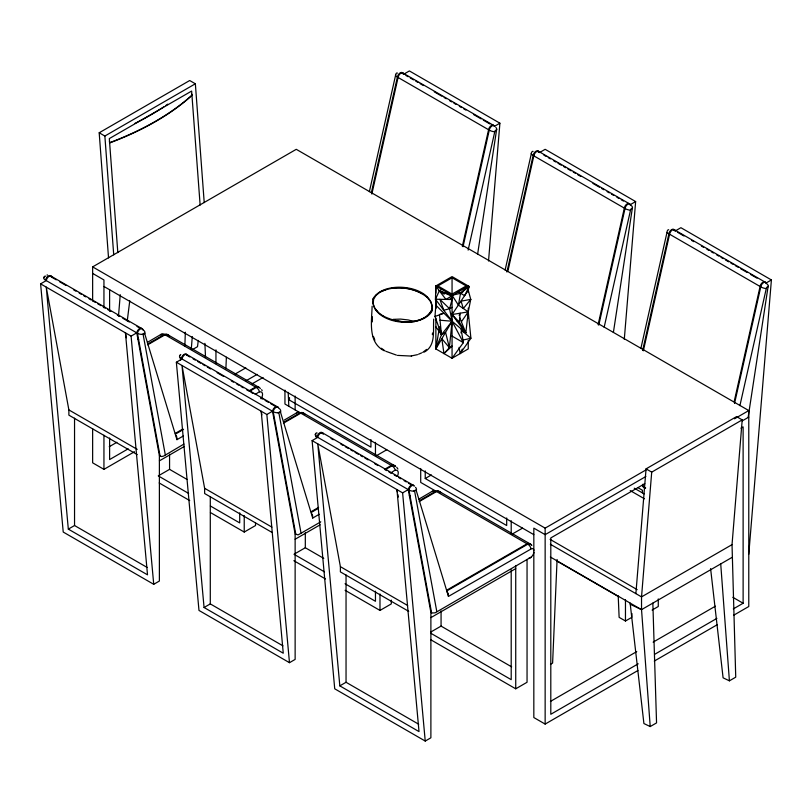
<?xml version="1.0" encoding="UTF-8"?>
<svg xmlns="http://www.w3.org/2000/svg" width="812" height="812" viewBox="0 0 812 812"><rect width="100%" height="100%" fill="white"/><g stroke="black" fill="none" stroke-linecap="round" stroke-linejoin="round"><path stroke-width="1.22" d="M372.292 316.69L372.292 321.907M191.622 94.182A5.765 4.03 48.9 0 1 191.825 94.74L191.957 95.42A248.513 130.042 -4.3 0 1 109.65 142.942L109.549 142.252A5.765 2.477 68.8 0 0 109.397 141.653M436.328 307.616L435.455 299.242L435.861 285.946L452.061 276.598L469.153 286.474L468.25 290.178L452.061 314.538L465.814 332.859L468.25 311.869L470.737 299.384L468.25 290.178M184.862 346.064L185.329 332.189M225.888 368.607L226.386 357.239M557.093 559.488L552.607 663.079L550.495 664.297M631.959 613.567L631.797 617.353L625.463 621.007L619.13 617.353L618.206 595.876M468.25 340.401L468.25 348.916L452.061 358.265L435.861 348.916L441.484 334.696L434.978 316.477L435.861 305.19L452.061 321.227L465.814 332.859L459.734 317.675M118.511 315.959L120.247 294.685M191.277 349.099L192.292 336.584M488.53 260.987L499.898 123.191L409.39 70.938L403.737 74.207A4.101 2.365 -60 0 0 400.905 73.222A4.101 2.365 -60 0 0 398.083 77.475L371.845 194.058M624.286 339.355L635.644 201.569L545.146 149.317L539.493 152.585M635.877 593.623L646.058 468.869L736.555 416.617L742.209 419.885L732.028 544.639L735.733 677.178L729.409 680.832L723.096 677.827L710.601 568.603M742.209 419.885L651.711 472.137L641.531 596.891L641.531 609.65L650.219 726.557L656.553 722.893L652.848 603.113M748.776 554.261L771.4 279.947L680.903 227.695L675.239 230.963A4.101 2.365 -60 0 0 672.417 229.979A4.101 2.365 -60 0 0 669.585 234.221L643.348 350.804M372.119 306.175C371.764 321.237 367.653 342.116 383.954 350.662M432.36 334.706L432.512 332.981M443.961 353.585L452.061 346.095L449.401 347.637L441.84 338.695L443.961 353.585L449.401 347.637L452.061 321.227L449.574 308.733L452.061 299.526L451.157 295.822L439.333 290.828L435.861 285.946L435.861 293.162M373.155 303.698L373.642 299.232L376.098 295.253M429.152 314.386L431.608 310.397L432.096 305.931M183.471 435.902L176.955 439.668L176.762 436.846L175.768 435.07M319.228 514.28L312.711 518.046L312.518 515.224L311.514 513.438M533.951 550.292A5.278 3.045 -60 0 0 531.799 548.567L448.457 596.414L448.265 593.602L446.793 591.42M127.261 320.821L129.768 300.734M198.29 340.411L197.509 346.694L192.231 349.739M397.403 73.151L397.403 73.11A1.259 0.721 -60 0 0 395.84 74.136L369.369 191.703M477.629 254.095L496.639 129.484L496.376 130.255A1.259 0.721 -60 0 0 494.873 131.311L468.128 250.116M613.385 332.473L632.396 207.852L632.122 208.623A1.259 0.721 -60 0 0 630.63 209.689L604.158 327.256M748.187 417.063L768.142 286.23L767.878 287.001A1.259 0.721 -60 0 0 766.386 288.057L739.905 405.635M450.853 319.045L452.061 321.227L435.861 348.916L439.536 326.789L441.484 334.696L445.555 332.352L449.401 347.637M459.095 347.363L460.15 353.585L470.909 338.279L468.25 311.869L458.435 305.16L460.505 293.294L468.25 285.946L468.25 292.401M371.429 192.434L397.393 77.079A4.101 2.365 -60 0 1 399.9 73.039A4.101 2.365 -60 0 1 402.833 73.222M462.343 246.31L488.58 129.727A4.101 2.365 -60 0 1 491.412 125.474A4.101 2.365 -60 0 1 494.234 126.459L499.898 123.191M463.033 246.706L489.271 130.123A4.101 2.365 -60 0 1 491.778 126.083A4.101 2.365 -60 0 1 494.711 126.266M505.115 270.081L531.596 152.504A1.259 0.721 -60 0 1 533.088 151.448M506.911 272.04L533.149 155.447A4.101 2.365 -60 0 1 535.971 151.205A4.101 2.365 -60 0 1 538.803 152.189L538.386 151.935A5.339 3.299 -3.7 0 0 537.798 151.682M507.876 271.208L533.829 155.853A4.101 2.365 -60 0 1 536.336 151.814A4.101 2.365 -60 0 1 539.28 151.996M598.099 324.688L624.337 208.095A4.101 2.365 -60 0 1 627.158 203.853A4.101 2.365 -60 0 1 629.99 204.837L635.644 201.569M598.789 325.084L625.027 208.491A4.101 2.365 -60 0 1 627.849 204.248A4.101 2.365 -60 0 1 630.68 205.233L631.107 205.466A5.339 3.299 -3.7 0 1 632.436 207.973M640.871 348.46L666.946 232.608M642.657 350.408L668.895 233.826A4.101 2.365 -60 0 1 671.727 229.583A4.101 2.365 -60 0 1 674.559 230.557L675.239 230.963M734.129 401.828L760.083 286.474A4.101 2.365 -60 0 1 762.915 282.231A4.101 2.365 -60 0 1 765.746 283.205L771.4 279.947M734.535 403.452L760.773 286.869A4.101 2.365 -60 0 1 763.605 282.627A4.101 2.365 -60 0 1 766.437 283.611L766.863 283.845A5.339 3.299 -3.7 0 1 768.182 286.352M137.857 333.488L45.137 279.957A5.339 2.852 3.4 0 1 43.818 277.684L44.061 277.146M137.857 333.488A5.339 2.852 3.4 0 0 141.998 334.371L143.156 334.179A1.259 0.721 -60 0 1 144.658 333.509L176.955 439.668M277.958 407.37A4.101 2.365 -60 0 0 275.014 407.188A4.101 2.365 -60 0 0 272.507 411.227L295.132 534.012L298.085 534.895L301.059 533.22L278.841 412.669L277.755 412.75A5.339 2.852 3.4 0 1 273.614 411.867L180.893 358.336A5.339 2.852 3.4 0 1 179.564 356.062L179.878 355.372A1.259 0.721 -60 0 1 180.771 354.499M277.755 412.75L278.912 412.557A1.259 0.721 -60 0 1 280.404 411.887L312.711 518.046M409.36 490.245L316.65 436.714A5.339 2.852 3.4 0 1 315.32 434.44L315.563 433.862L316.193 437.292M409.36 490.245A5.339 2.852 3.4 0 0 413.501 491.128L414.668 490.925A1.259 0.721 -60 0 1 416.16 490.265L448.457 596.414M460.922 332.869L461.744 330.514L465.814 332.859L459.318 322.141L452.061 314.538L452.649 312.265M43.807 277.684L44.122 277.004A1.259 0.721 -60 0 1 45.614 276.334M179.564 356.062L179.817 355.524M315.32 434.44L315.624 433.75A1.259 0.721 -60 0 1 317.127 433.08M467.438 314.203L468.25 311.869L452.061 314.538M144.78 333.854L144.871 333.58A5.379 3.908 -18.4 0 0 143.521 330.22M280.526 412.232L280.627 411.958A5.379 3.908 -18.4 0 0 279.277 408.598L278.851 408.355M416.282 490.6L416.373 490.336A5.379 3.908 -18.4 0 0 415.49 487.332M435.861 285.946L452.061 295.294L452.061 358.265L463.368 342.634L452.061 321.227L435.455 299.242L439.333 290.828L441.819 289.387M460.15 353.585L462.312 349.099M459.135 315.31L460.15 313.209L459.318 322.141L456.588 320.567M533.951 552.282A5.278 3.045 -60 0 1 531.799 556.484L530.936 557.367A5.379 2.619 53.3 0 1 529.16 557.905M431.608 310.296C421.753 326.262 397.789 323.552 383.213 315.969M461.389 321.785L468.25 311.869M147.449 342.349L160.634 334.615A5.379 3.522 67.8 0 1 163.933 334.158L256.653 387.689A5.379 3.522 67.8 0 1 259.434 391.658L255.171 394.51M284.281 420.098L296.38 412.993A5.379 3.522 67.8 0 1 299.689 412.537L392.399 466.068A5.379 3.522 67.8 0 1 395.18 470.026L390.927 472.888M418.951 499.096L432.136 491.361A5.379 3.522 67.8 0 1 435.435 490.915L528.155 544.446A5.379 3.522 67.8 0 1 530.936 548.404L531.018 548.75M395.718 74.623L395.627 74.734A5.379 2 13.5 0 0 396.977 76.835L489.687 130.367M531.474 152.991L531.373 153.103A5.379 2 13.5 0 0 532.723 155.214L625.433 208.745A5.379 2 13.5 0 0 630.173 210.156L630.508 210.176M183.928 444.083L163.679 456.05L161.679 456.567L159.385 455.633L136.761 332.849A4.101 2.365 -60 0 1 139.258 328.809A4.101 2.365 -60 0 1 142.201 328.992M531.018 557.194L435.181 612.806L431.994 613.04L430.888 612.39L408.263 489.595A4.101 2.365 -60 0 1 410.76 485.566A4.101 2.365 -60 0 1 413.704 485.749M468.25 285.946L445.971 299.425L439.333 290.828L452.061 295.294L460.505 293.294L469.153 286.474L464.647 295.669L458.019 291.863M376.098 295.345L380.361 291.914L386.147 289.448M422.737 352.428L426.584 349.414M424.321 352.063C436.237 345.557 432.837 330.251 433.72 319.096M108.534 257.901L99.196 132.772L189.703 80.52L195.357 83.788L204.218 202.594M99.196 132.772L104.86 136.04L195.357 83.788M159.385 455.633L159.385 581.037L153.732 584.305L63.224 532.053L40.6 283.865L46.254 280.597A4.101 2.365 -60 0 1 48.436 276.811A4.101 2.365 -60 0 1 51.359 276.303M92.639 301.191L92.639 266.884L296.268 149.317L748.776 410.567L748.776 606.513L733.581 615.283M40.6 283.865L131.097 336.117L136.761 332.849M148.078 343.811L164.349 334.412A8.12 4.689 -60 0 1 168.49 335.579M147.682 344.826L165.039 334.808A8.12 4.689 -60 0 1 169.18 335.975M295.132 534.012L295.132 659.415L289.478 662.683L198.981 610.431L176.356 362.233L182.01 358.975A4.101 2.365 -60 0 1 184.507 354.935A4.101 2.365 -60 0 1 187.45 355.118M109.224 446.722L116.867 442.307M234.881 374.17L245.813 367.856M128.184 448.833L109.61 459.562L109.61 437.993M246.198 380.696L257.12 374.393M92.639 428.726L92.639 462.82L103.946 469.356L134.508 451.716M252.227 383.751L263.078 377.489M175.26 433.405L182.852 429.02M249.03 390.816L255.536 387.06A8.12 4.689 -60 0 1 258.947 387.354L168.449 335.112M175.95 433.801L183.542 429.416M249.72 391.211L256.227 387.456A8.12 4.689 -60 0 1 260.368 388.623M452.061 277.775L437.891 285.946L452.061 294.127L466.22 285.946L452.061 277.775L452.061 293.944M159.385 460.861L184.405 446.417M186.943 479.384L169.566 469.356L158.249 475.883L188.658 493.442M449.574 308.733L439.881 299.323L443.758 310.235L449.574 308.733L452.061 307.301M137.218 454.598L68.878 415.145L68.878 409.918L46.254 287.123L68.32 529.119L74.542 525.526L147.216 567.486M176.356 362.233L266.854 414.485L272.507 411.227M283.835 422.179L300.105 412.79A8.12 4.689 -60 0 1 304.246 413.947M283.439 423.204L300.795 413.186A8.12 4.689 -60 0 1 304.936 414.343M430.888 612.39L430.888 737.793L425.234 741.062L334.727 688.809L312.102 440.611L317.766 437.353A4.101 2.365 -60 0 1 320.588 433.1A4.101 2.365 -60 0 1 323.42 434.085L322.729 433.689M210.43 512.545L244.229 532.053L255.536 525.526L255.536 522.989M376.484 455.694L386.766 449.767M311.016 511.783L318.608 507.398M384.786 469.194L391.293 465.438A8.12 4.689 -60 0 1 395.434 466.595M311.707 512.179L318.213 508.424M385.477 469.59L391.983 465.834A8.12 4.689 -60 0 1 395.383 466.129M301.059 533.22L320.77 521.832M295.132 539.239L320.151 524.796M323.775 558.392L305.312 547.735L294.005 554.261L324.414 571.821M425.234 470.919L425.234 478.501L431.405 474.939M271.888 532.347L204.634 493.523L204.634 488.296L182.01 365.501L204.066 607.498L210.288 603.905L282.972 645.865M312.102 440.611L402.61 492.864L408.263 489.595M419.581 500.557L435.861 491.158A8.12 4.689 -60 0 1 439.992 492.326M419.185 501.583L436.541 491.564A8.12 4.689 -60 0 1 440.683 492.722M345.09 590.283L379.986 610.431L391.293 603.905L391.293 600.098M512.24 534.073L522.522 528.135M92.639 266.884L545.146 528.135L646.961 469.356M734.545 418.789L748.776 410.567M446.762 590.162L527.049 543.807A8.12 4.689 -60 0 1 531.19 544.974M447.453 590.557L527.729 544.213A8.12 4.689 -60 0 1 531.87 545.37M645.865 476.512L545.146 534.661L533.829 528.135L533.829 717.544L545.146 724.081L637.897 670.529M742.209 420.89L748.776 417.104M644.779 483.678L550.8 537.93L550.8 714.276L638.222 663.81M740.93 428.157L743.122 426.899L743.122 603.245L733.287 608.929M430.888 617.617L515.732 568.633M430.786 632.04L441.068 626.103L511.661 666.865M408.73 611.355L340.39 571.892L340.39 566.674L317.766 443.88L339.822 685.866L346.044 682.273L418.718 724.243M732.028 544.639L641.531 596.891L550.343 544.243M630.173 603.093L630.264 604.28L641.531 609.65L732.028 557.397M430.685 639.704L515.732 688.809L527.049 682.273L527.049 559.407M652.107 610.076L658.268 606.513L658.268 598.921M550.414 701.436L636.74 651.6M653.132 642.14L715.413 606.178M654.614 654.35L716.894 618.389M654.269 661.08L717.3 624.682M380.361 292.015C395.15 284.748 414.404 286.88 427.132 297.365M424.889 317.624C416.333 322.1 406.315 322.455 396.946 320.902M418.556 354.205L421.692 352.875M460.505 293.294L462.718 292.401M434.978 316.477L443.961 313.209L439.799 314.335M160.482 334.818L161.253 334.645A5.278 3.045 -60 0 1 162.004 334.706M259.515 392.003L260.287 391.82A5.278 3.045 -60 0 1 262.52 393.993A5.278 3.045 -60 0 1 261.038 398.793M296.238 413.196L297.009 413.014M395.271 470.371L396.043 470.199A5.278 3.045 -60 0 1 397.423 476.126M431.984 491.575L432.755 491.392A5.278 3.045 -60 0 1 433.506 491.463M462.718 340.106L470.909 338.279L461.744 330.514M411.278 355.94L417.51 354.651M46.984 275.035L47.553 274.953M141.998 334.371L143.095 334.29L165.303 454.842M413.511 491.128L414.597 491.047L436.805 611.588M393.049 288.128C402.985 287.194 413.217 288.889 422.037 293.66M393.049 319.37L400.61 319.086L408.304 319.969L414.394 321.623M411.572 356.082L397.494 355.392M435.455 299.242L452.061 299.526L450.102 298.187M494.752 131.798L494.427 131.767A5.379 2 13.5 0 1 489.687 130.367M766.254 288.544L765.929 288.524A5.379 2 13.5 0 1 761.189 287.113L668.469 233.582A5.379 2 13.5 0 1 667.119 231.481L667.342 230.882A1.259 0.721 -60 0 1 668.702 229.745M440.013 320.222L452.061 321.227L441.484 334.696L435.861 326.759M396.398 355.088L386.055 351.383M650.219 726.557L643.906 723.543L630.264 604.28M402.722 72.918L493.686 125.434M538.468 151.296L629.432 203.812M674.224 229.664L765.188 282.18M403.046 73.811L403.737 74.207M405.919 75.465L408.101 76.724M410.283 77.982L413.552 79.87M415.734 81.129L417.916 82.388M420.088 83.646L423.367 85.534M434.268 91.837L441.901 96.242M444.083 97.501L446.265 98.759M449.533 100.647L451.716 101.906M453.898 103.165L456.08 104.423M459.348 106.311L461.531 107.57M463.713 108.828L465.885 110.087M473.518 114.492L481.151 118.907M483.333 120.166L489.88 123.942M543.847 155.102L546.029 156.361M548.212 157.619L550.394 158.878M553.662 160.766L555.844 162.024M558.027 163.283L561.295 165.171M563.477 166.43L565.659 167.688M567.842 168.947L571.11 170.835M573.292 172.093L575.475 173.362M577.657 174.621L580.925 176.508M592.922 183.431L599.459 187.207M601.641 188.465L603.823 189.724M607.092 191.612L609.274 192.87M611.456 194.129L613.639 195.387M616.907 197.275L619.089 198.534M621.271 199.793L623.454 201.051M677.421 232.222L683.968 235.998M691.601 240.403L693.783 241.661M701.416 246.066L703.588 247.325M706.866 249.213L709.049 250.472M711.221 251.73L713.403 252.989M716.681 254.877L718.853 256.135M721.036 257.394L723.218 258.663M725.4 259.921L728.668 261.809M730.851 263.068L733.033 264.326M735.215 265.585L738.484 267.473M740.666 268.731L747.202 272.507M750.481 274.395L757.017 278.171M452.061 336.107L463.368 342.634L461.054 328.83M646.058 468.869L651.711 472.137M638.09 487.748L642.434 490.255L642.434 492.782M634.253 488.185L644.139 493.899M630.213 490.58L644.464 498.812M732.83 597.307L743.122 603.245M92.639 273.411L103.946 279.947L103.946 307.728M550.079 539.361L637.176 589.644M103.946 286.474L533.829 534.661M425.234 478.501L506.688 525.526L506.688 517.944M304.195 413.481L394.703 465.733M439.952 491.859L530.449 544.111M550.343 557.002L641.531 609.65M299.131 412.222L284.951 404.041L284.951 390.105M434.877 490.6L420.707 482.419L420.707 468.483M556.464 560.798L618.612 596.678M50.892 276.039L141.856 328.555M186.648 354.418L277.613 406.934M322.405 432.796L413.359 485.312M51.227 276.933L56.272 279.846M59.55 281.734L66.087 285.519M73.719 289.925L75.902 291.183M79.17 293.071L81.352 294.33M83.534 295.588L85.717 296.847M88.985 298.735L91.167 299.993M93.35 301.252L95.532 302.511M97.704 303.769L100.982 305.657M103.165 306.916L105.337 308.174M107.519 309.433L110.797 311.321M117.334 315.107L119.516 316.365M122.785 318.253L129.331 322.029M136.964 326.434L139.146 327.693M142.415 329.581L143.105 329.976A4.101 2.365 -60 0 0 140.273 329.002A4.101 2.365 -60 0 0 137.441 333.245L160.076 456.039M187.663 355.707L189.846 356.965M193.114 358.853L195.296 360.112M197.478 361.37L200.747 363.258M202.929 364.517L205.111 365.776M207.293 367.034L210.562 368.922M217.108 372.708L223.645 376.484M231.278 380.889L233.46 382.147M236.728 384.035L238.911 385.294M241.093 386.553L243.275 387.811M246.543 389.699L248.726 390.958M250.908 392.216L253.09 393.475M260.723 397.89L262.905 399.149M265.077 400.407L268.356 402.295M270.538 403.554L277.075 407.33M331.052 438.49L333.235 439.749M340.867 444.154L343.04 445.412M345.222 446.671L348.5 448.559M350.672 449.818L352.855 451.076M355.037 452.335L358.305 454.223M360.487 455.491L362.67 456.75M364.852 458.009L368.12 459.897M374.667 463.672L377.935 465.56M384.482 469.336L386.664 470.595M388.836 471.853L391.019 473.112M394.297 475L396.469 476.258M398.651 477.517L400.834 478.775M404.102 480.663L406.284 481.922M408.466 483.191L410.649 484.449M68.878 409.918L137.218 449.371M204.634 488.296L271.888 527.12M340.39 566.674L407.644 605.498M210.379 505.988L239.702 522.908L239.702 512.808M345.049 583.737L375.459 601.286L375.459 591.187M430.847 633.269L511.205 679.664L511.205 569.811M159.182 482.957L189.714 500.578M293.842 560.696L325.46 578.956M68.32 529.119L147.51 574.835L125.444 332.849L126.357 337.812M204.066 607.498L283.256 653.213L261.2 411.227L261.88 414.942M339.822 685.866L419.012 731.592L396.946 489.595L397.403 492.082M186.567 355.057L186.973 355.311A4.101 2.365 -60 0 0 184.151 354.326A4.101 2.365 -60 0 0 181.32 358.579M439.333 290.828L444.225 294.177M383.213 316.071L378.118 312.265L374.687 308.042M381.407 348.257L385.091 350.936M396.692 467.194L397.921 469.052M427.132 297.263L430.563 301.587M378.118 312.366L374.687 308.144L373.155 303.597M452.061 295.294L458.435 305.16M261.647 389.658L262.164 390.684M462.363 340.573L463.368 342.634M372.606 336.097L372.779 336.604M430.563 301.485L432.096 306.033M373.713 336.95L374.86 340.269M440.774 330.991L441.484 334.696L439.475 314.843M431.578 612.786L408.954 489.991A4.101 2.365 -60 0 1 411.451 485.962A4.101 2.365 -60 0 1 414.394 486.144M397.86 494.559L398.316 497.045M295.822 534.408L273.197 411.623A4.101 2.365 -60 0 1 275.704 407.583A4.101 2.365 -60 0 1 278.638 407.766M180.234 357.787L180.65 360.051M402.61 492.864L425.234 741.062M266.854 414.485L289.478 662.683M131.097 336.117L153.732 584.305M720.721 563.924L729.409 680.832M200.138 205.111L191.632 91.066L109.315 138.588L117.821 252.623M104.86 136.04L113.721 254.846M288.199 392.369L288.808 406.264M204.908 343.344L205.507 357.239M625.463 599.601L625.463 621.007M545.146 528.135L545.146 724.081M515.732 565.497L515.732 688.809M511.205 520.736L511.205 533.403M468.25 308.073L468.25 318.091M441.068 610.959L441.068 626.103M435.861 301.577L435.861 308.53M435.861 318.071L435.861 348.916M379.986 593.988L379.986 610.431M375.459 442.357L375.459 455.024M370.932 439.576L370.932 447.148L289.478 400.123L289.478 397.596M346.044 574.947L346.044 682.273M305.312 532.581L305.312 547.735M295.132 396.063L295.132 409.918M244.229 515.61L244.229 532.053M215.951 349.86L215.951 363.705M210.288 496.568L210.288 603.905M169.566 454.202L169.566 469.356M109.61 289.549L109.61 311.118M103.946 435.262L103.946 469.356M74.542 418.19L74.542 525.526M167.749 104.149A241.996 126.631 -4.3 0 1 165.739 105.55M163.689 106.93A241.996 126.631 -4.3 0 1 134.66 123.515M191.957 95.146A248.553 130.062 -4.3 0 1 109.64 142.679M51.704 276.74A4.101 2.365 -60 0 1 51.917 277.328M45.563 280.201A4.101 2.365 -60 0 1 48.07 276.161A4.101 2.365 -60 0 1 51.014 276.344M317.076 436.947A4.101 2.365 -60 0 1 319.573 432.918A4.101 2.365 -60 0 1 322.516 433.1M321.095 433.019A5.379 3.908 -18.4 0 1 321.735 433.192M673.554 230.06A5.339 3.299 -3.7 0 1 674.143 230.314M645.682 487.941A8.12 4.689 -60 0 1 642.363 485.292M645.215 488.235A8.12 4.689 -60 0 1 642.901 484.246M401.402 73.1A5.339 3.299 -3.7 0 1 402.64 73.557M495.817 127.433A5.339 3.299 -3.7 0 1 496.68 129.605M372.881 299.09C370.769 324.384 422.149 330.322 432.37 310.438C434.481 285.154 383.102 279.206 372.881 299.09M470.737 299.384L463.337 308.519L461.054 301.161L470.737 299.384M138.598 339.487L137.908 339.081L138.598 339.487M274.344 417.855L273.664 417.459L274.344 417.855M410.101 496.233L409.41 495.838L410.101 496.233"/></g></svg>
